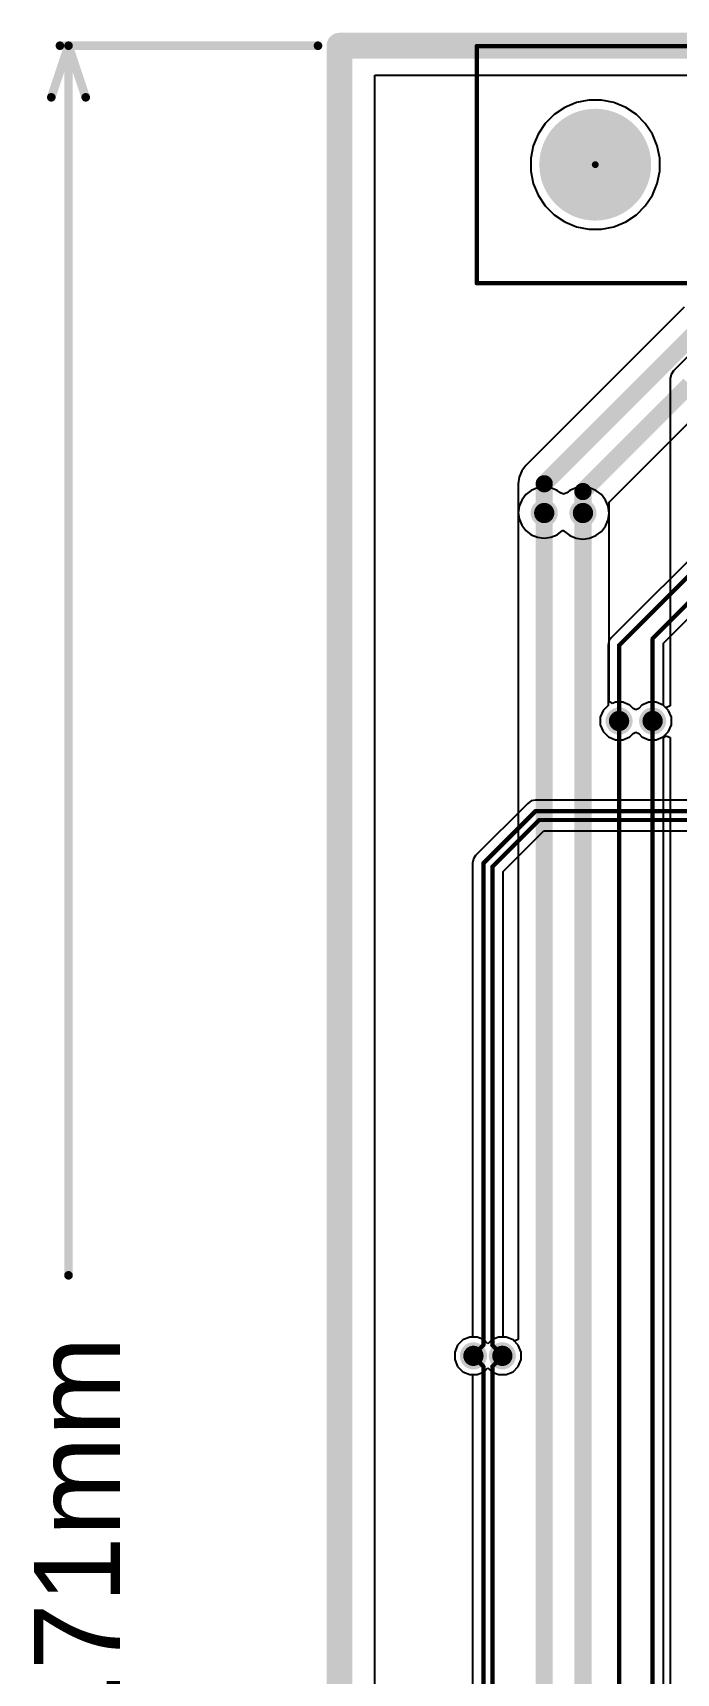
# Model space of a CAD drawing. Header units: millimetres. Extents: x -0.36 to 5.33, y -0.63 to 3.45.
# Drawn here: x -0.357 to 0.391, y 1.541 to 3.448 of the extents above; entities that cross this region are included whole.
import ezdxf

# ---------------------------------------------------------------- set-up
doc = ezdxf.new("R2010")
doc.units = ezdxf.units.MM
doc.header["$MEASUREMENT"] = 0
for name, color, linetype in [('BottomLayer', 5, 'Continuous'), ('BottomSolder', 6, 'Continuous'), ('Mechanical1', 6, 'Continuous'), ('Mechanical2', 216, 'Continuous'), ('PadHoleLayer', 156, 'Continuous'), ('TopLayer', 1, 'Continuous'), ('TopOverlay', 2, 'Continuous'), ('TopSolder', 216, 'Continuous'), ('ViaHoleLayer', 16, 'Continuous')]:
    doc.layers.add(name, color=color, linetype=linetype)
doc.styles.add('Arial', font='', dxfattribs={"height": 0.2})
doc.styles.get('Arial').set_extended_font_data('Arial')

# ---------------------------------------------------------------- blocks, each defined once
blk = doc.blocks.new('6437288_3_4')
at = {"layer": 'BottomSolder'}
h = blk.add_hatch(color=6, dxfattribs=at)
edge = h.paths.add_edge_path()
edge.add_arc((1.3976, -0.2854), 0.004, 0, 360)
at = {"layer": 'PadHoleLayer'}
h = blk.add_hatch(color=156, dxfattribs=at)
edge = h.paths.add_edge_path()
edge.add_arc((1.3976, -0.2854), 0.065, 0, 360)
at = {"layer": 'TopSolder'}
h = blk.add_hatch(color=216, dxfattribs=at)
edge = h.paths.add_edge_path()
edge.add_arc((1.3976, -0.2854), 0.004, 0, 360)
at = {"layer": 'TopOverlay', "const_width": 0.005}
for points in [[(1.5354, -0.1476), (1.2795, -0.1476)], [(1.5354, -0.1476), (1.5354, -0.4232)], [(1.3976, -0.4232), (-1.3976, -0.4232)], [(1.5354, -0.4232), (1.3976, -0.4232)]]:
    blk.add_lwpolyline(points, dxfattribs=at)
at = {"layer": 'TopOverlay', "const_width": 0.0025}
for points in [[(1.5342, -0.1476, 1), (1.5367, -0.1476, 1)], [(1.5342, -0.1476, 1), (1.5367, -0.1476, 1)], [(1.3964, -0.4232, 1), (1.3989, -0.4232, 1)], [(1.3964, -0.4232, 1), (1.3989, -0.4232, 1)], [(1.5342, -0.4232, 1), (1.5367, -0.4232, 1)], [(1.5342, -0.4232, 1), (1.5367, -0.4232, 1)]]:
    blk.add_lwpolyline(points, format="xyb", close=True, dxfattribs=at)

msp = doc.modelspace()

# ---------------------------------------------------------------- hatches: boundary and pattern name
at = {"layer": 'BottomLayer'}
h = msp.add_hatch(color=5, dxfattribs=at)
edge = h.paths.add_edge_path()
edge.add_arc((0.238, 2.89), 0.0118, 0, 360)
h = msp.add_hatch(color=5, dxfattribs=at)
edge = h.paths.add_edge_path()
edge.add_arc((0.283, 2.89), 0.0118, 0, 360)
h = msp.add_hatch(color=5, dxfattribs=at)
edge = h.paths.add_edge_path()
edge.add_arc((0.325, 2.6482), 0.0118, 0, 360)
h = msp.add_hatch(color=5, dxfattribs=at)
edge = h.paths.add_edge_path()
edge.add_arc((0.364, 2.6482), 0.0118, 0, 360)
h = msp.add_hatch(color=5, dxfattribs=at)
edge = h.paths.add_edge_path()
edge.add_arc((0.1557, 1.9101), 0.0118, 0, 360)
h = msp.add_hatch(color=5, dxfattribs=at)
edge = h.paths.add_edge_path()
edge.add_arc((0.1893, 1.9101), 0.0118, 0, 360)
at = {"layer": 'BottomSolder'}
h = msp.add_hatch(color=6, dxfattribs=at)
edge = h.paths.add_edge_path()
edge.add_arc((0.238, 2.89), 0.0158, 0, 360)
h = msp.add_hatch(color=6, dxfattribs=at)
edge = h.paths.add_edge_path()
edge.add_arc((0.283, 2.89), 0.0158, 0, 360)
h = msp.add_hatch(color=6, dxfattribs=at)
edge = h.paths.add_edge_path()
edge.add_arc((0.325, 2.6482), 0.0158, 0, 360)
h = msp.add_hatch(color=6, dxfattribs=at)
edge = h.paths.add_edge_path()
edge.add_arc((0.364, 2.6482), 0.0158, 0, 360)
h = msp.add_hatch(color=6, dxfattribs=at)
edge = h.paths.add_edge_path()
edge.add_arc((0.1557, 1.9101), 0.0158, 0, 360)
h = msp.add_hatch(color=6, dxfattribs=at)
edge = h.paths.add_edge_path()
edge.add_arc((0.1893, 1.9101), 0.0158, 0, 360)
at = {"layer": 'TopLayer'}
h = msp.add_hatch(color=1, dxfattribs=at)
edge = h.paths.add_edge_path()
edge.add_arc((0.238, 2.89), 0.0118, 0, 360)
h = msp.add_hatch(color=1, dxfattribs=at)
edge = h.paths.add_edge_path()
edge.add_arc((0.283, 2.89), 0.0118, 0, 360)
h = msp.add_hatch(color=1, dxfattribs=at)
edge = h.paths.add_edge_path()
edge.add_arc((0.325, 2.6482), 0.0118, 0, 360)
h = msp.add_hatch(color=1, dxfattribs=at)
edge = h.paths.add_edge_path()
edge.add_arc((0.364, 2.6482), 0.0118, 0, 360)
h = msp.add_hatch(color=1, dxfattribs=at)
edge = h.paths.add_edge_path()
edge.add_arc((0.1557, 1.9101), 0.0118, 0, 360)
h = msp.add_hatch(color=1, dxfattribs=at)
edge = h.paths.add_edge_path()
edge.add_arc((0.1893, 1.9101), 0.0118, 0, 360)
at = {"layer": 'TopSolder'}
h = msp.add_hatch(color=216, dxfattribs=at)
edge = h.paths.add_edge_path()
edge.add_arc((0.238, 2.89), 0.0158, 0, 360)
h = msp.add_hatch(color=216, dxfattribs=at)
edge = h.paths.add_edge_path()
edge.add_arc((0.283, 2.89), 0.0158, 0, 360)
h = msp.add_hatch(color=216, dxfattribs=at)
edge = h.paths.add_edge_path()
edge.add_arc((0.325, 2.6482), 0.0158, 0, 360)
h = msp.add_hatch(color=216, dxfattribs=at)
edge = h.paths.add_edge_path()
edge.add_arc((0.364, 2.6482), 0.0158, 0, 360)
h = msp.add_hatch(color=216, dxfattribs=at)
edge = h.paths.add_edge_path()
edge.add_arc((0.1557, 1.9101), 0.0158, 0, 360)
h = msp.add_hatch(color=216, dxfattribs=at)
edge = h.paths.add_edge_path()
edge.add_arc((0.1893, 1.9101), 0.0158, 0, 360)
at = {"layer": 'ViaHoleLayer'}
h = msp.add_hatch(color=16, dxfattribs=at)
edge = h.paths.add_edge_path()
edge.add_arc((0.238, 2.89), 0.00591, 0, 360)
h = msp.add_hatch(color=16, dxfattribs=at)
edge = h.paths.add_edge_path()
edge.add_arc((0.283, 2.89), 0.00591, 0, 360)
h = msp.add_hatch(color=16, dxfattribs=at)
edge = h.paths.add_edge_path()
edge.add_arc((0.325, 2.6482), 0.00591, 0, 360)
h = msp.add_hatch(color=16, dxfattribs=at)
edge = h.paths.add_edge_path()
edge.add_arc((0.364, 2.6482), 0.00591, 0, 360)
h = msp.add_hatch(color=16, dxfattribs=at)
edge = h.paths.add_edge_path()
edge.add_arc((0.1557, 1.9101), 0.00591, 0, 360)
h = msp.add_hatch(color=16, dxfattribs=at)
edge = h.paths.add_edge_path()
edge.add_arc((0.1893, 1.9101), 0.00591, 0, 360)

# ---------------------------------------------------------------- linework, layer by layer
at = {"layer": 'BottomLayer'}
for p, q in [((0.041, -0.02), (0.041, 3.399)), ((0.041, 3.399), (0.7827, 3.399)), ((0.2618, 3.3615), (0.2495, 3.3532)), ((0.2754, 3.3671), (0.2618, 3.3615)), ((0.2899, 3.37), (0.2754, 3.3671)), ((0.3047, 3.37), (0.2899, 3.37)), ((0.3191, 3.3671), (0.3047, 3.37)), ((0.3328, 3.3615), (0.3191, 3.3671)), ((0.3451, 3.3532), (0.3328, 3.3615)), ((0.239, 3.3428), (0.2308, 3.3305)), ((0.2495, 3.3532), (0.239, 3.3428)), ((0.3555, 3.3428), (0.3451, 3.3532)), ((0.3637, 3.3305), (0.3555, 3.3428)), ((0.2308, 3.3305), (0.2252, 3.3169)), ((0.3694, 3.3169), (0.3637, 3.3305)), ((0.2252, 3.3169), (0.2223, 3.3024)), ((0.2223, 3.3024), (0.2223, 3.2876)), ((0.3722, 3.3024), (0.3694, 3.3169)), ((0.3722, 3.2876), (0.3722, 3.3024)), ((0.2223, 3.2876), (0.2252, 3.2732)), ((0.3694, 3.2732), (0.3722, 3.2876)), ((0.2252, 3.2732), (0.2308, 3.2595)), ((0.3637, 3.2595), (0.3694, 3.2732)), ((0.2308, 3.2595), (0.239, 3.2472)), ((0.239, 3.2472), (0.2495, 3.2368)), ((0.3451, 3.2368), (0.3555, 3.2472)), ((0.3555, 3.2472), (0.3637, 3.2595)), ((0.2495, 3.2368), (0.2618, 3.2286)), ((0.2618, 3.2286), (0.2754, 3.2229)), ((0.3191, 3.2229), (0.3328, 3.2286)), ((0.3328, 3.2286), (0.3451, 3.2368)), ((0.2754, 3.2229), (0.2899, 3.2201)), ((0.2899, 3.2201), (0.3047, 3.2201)), ((0.3047, 3.2201), (0.3191, 3.2229)), ((0.4006, 3.1294), (0.2166, 2.9454)), ((0.3133, 2.9025), (0.4197, 3.0089)), ((0.2118, 2.9391), (0.2088, 2.9318)), ((0.2166, 2.9454), (0.2118, 2.9391)), ((0.2088, 2.9318), (0.2077, 2.924)), ((0.2077, 2.924), (0.2077, 2.891)), ((0.3133, 2.89), (0.3133, 2.9025)), ((0.4699, 2.8989), (0.316, 2.745)), ((0.2077, 2.891), (0.2088, 2.8831)), ((0.2088, 2.8831), (0.2118, 2.8759)), ((0.3092, 2.8749), (0.3122, 2.8822)), ((0.3122, 2.8822), (0.3133, 2.89)), ((0.2118, 2.8759), (0.2166, 2.8696)), ((0.2166, 2.8696), (0.2229, 2.8648)), ((0.2229, 2.8648), (0.2302, 2.8618)), ((0.2302, 2.8618), (0.238, 2.8607)), ((0.238, 2.8607), (0.2458, 2.8618)), ((0.2458, 2.8618), (0.2531, 2.8648)), ((0.2531, 2.8648), (0.2594, 2.8696)), ((0.2594, 2.8696), (0.2609, 2.8696)), ((0.2609, 2.8696), (0.2616, 2.8686)), ((0.2616, 2.8686), (0.2679, 2.8638)), ((0.2679, 2.8638), (0.2752, 2.8608)), ((0.2752, 2.8608), (0.283, 2.8597)), ((0.283, 2.8597), (0.2908, 2.8608)), ((0.2908, 2.8608), (0.2981, 2.8638)), ((0.2981, 2.8638), (0.3044, 2.8686)), ((0.3044, 2.8686), (0.3092, 2.8749)), ((0.3767, 2.7387), (0.5002, 2.8621)), ((0.3132, 2.7409), (0.3123, 2.736)), ((0.3123, 2.736), (0.3123, 2.6663)), ((0.316, 2.745), (0.3132, 2.7409)), ((0.3767, 2.6663), (0.3767, 2.7387)), ((0.3065, 2.6605), (0.3032, 2.6525)), ((0.3032, 2.6525), (0.3032, 2.6438)), ((0.3123, 2.6663), (0.3065, 2.6605)), ((0.3825, 2.6605), (0.3767, 2.6663)), ((0.3858, 2.6525), (0.3825, 2.6605)), ((0.3858, 2.6438), (0.3858, 2.6525)), ((0.3032, 2.6438), (0.3065, 2.6358)), ((0.3065, 2.6358), (0.3126, 2.6297)), ((0.3374, 2.6297), (0.3412, 2.6335)), ((0.3412, 2.6335), (0.3445, 2.6353)), ((0.3445, 2.6353), (0.3478, 2.6335)), ((0.3478, 2.6335), (0.3516, 2.6297)), ((0.3764, 2.6297), (0.3825, 2.6358)), ((0.3825, 2.6358), (0.3858, 2.6438)), ((0.3126, 2.6297), (0.3207, 2.6263)), ((0.3207, 2.6263), (0.3293, 2.6263)), ((0.3293, 2.6263), (0.3374, 2.6297)), ((0.3516, 2.6297), (0.3597, 2.6263)), ((0.3597, 2.6263), (0.3683, 2.6263)), ((0.3683, 2.6263), (0.3764, 2.6297)), ((0.2279, 2.5562), (0.223, 2.5552)), ((1.2948, 2.5562), (0.2279, 2.5562)), ((0.2189, 2.5524), (0.1583, 2.4919)), ((0.223, 2.5552), (0.2189, 2.5524)), ((0.1904, 2.4734), (0.2374, 2.5204)), ((0.2374, 2.5204), (1.5843, 2.5204)), ((0.1556, 2.4878), (0.1546, 2.4829)), ((0.1546, 2.4829), (0.1546, 1.932)), ((0.1583, 2.4919), (0.1556, 2.4878)), ((0.1904, 1.932), (0.1904, 2.4734)), ((0.1433, 1.9286), (0.1372, 1.9225)), ((0.1514, 1.932), (0.1433, 1.9286)), ((0.1546, 1.932), (0.1514, 1.932)), ((0.1937, 1.932), (0.1904, 1.932)), ((0.2017, 1.9286), (0.1937, 1.932)), ((0.2078, 1.9225), (0.2017, 1.9286)), ((0.1372, 1.9225), (0.1339, 1.9145)), ((0.1339, 1.9145), (0.1339, 1.9058)), ((0.2111, 1.9145), (0.2078, 1.9225)), ((0.2111, 1.9058), (0.2111, 1.9145)), ((0.1339, 1.9058), (0.1372, 1.8978)), ((0.1372, 1.8978), (0.1433, 1.8917)), ((0.1433, 1.8917), (0.1514, 1.8883)), ((0.1514, 1.8883), (0.16, 1.8883)), ((0.16, 1.8883), (0.1681, 1.8917)), ((0.1681, 1.8917), (0.1725, 1.8961)), ((0.1725, 1.8961), (0.177, 1.8917)), ((0.177, 1.8917), (0.185, 1.8883)), ((0.185, 1.8883), (0.1937, 1.8883)), ((0.1937, 1.8883), (0.2017, 1.8917)), ((0.2017, 1.8917), (0.2078, 1.8978)), ((0.2078, 1.8978), (0.2111, 1.9058))]:
    msp.add_line(p, q, dxfattribs=at)
for points, const_width in [([(0.238, 2.924), (0.422, 3.108)], 0.02), ([(0.283, 2.915), (0.4071, 3.0391)], 0.02), ([(0.238, 2.891), (0.238, 2.924)], 0.02), ([(0.283, 2.89), (0.283, 2.915)], 0.02), ([(0.325, 2.736), (0.4789, 2.8899)], 0.005), ([(0.364, 2.744), (0.4949, 2.8749)], 0.005), ([(0.364, 2.6463), (0.364, 2.744)], 0.005), ([(0.325, 2.6482), (0.325, 2.736)], 0.005), ([(0.1674, 2.4829), (0.2279, 2.5434)], 0.005), ([(0.2279, 2.5434), (1.5937, 2.5434)], 0.005), ([(0.1777, 2.4787), (0.2321, 2.5331)], 0.005), ([(0.2321, 2.5331), (1.5937, 2.5331)], 0.005), ([(0.1674, 1.9226), (0.1674, 2.4829)], 0.005), ([(0.1777, 1.9226), (0.1777, 2.4787)], 0.005), ([(0.1557, 1.9109), (0.1674, 1.9226)], 0.005), ([(0.1557, 1.9101), (0.1557, 1.9109)], 0.005), ([(0.1777, 1.9226), (0.1893, 1.9109)], 0.005), ([(0.1893, 1.9101), (0.1893, 1.9109)], 0.005)]:
    msp.add_lwpolyline(points, dxfattribs=dict(at, const_width=const_width))
for points, const_width in [([(0.233, 2.924, 1), (0.243, 2.924, 1)], 0.01), ([(0.233, 2.924, 1), (0.243, 2.924, 1)], 0.01), ([(0.278, 2.915, 1), (0.288, 2.915, 1)], 0.01), ([(0.278, 2.915, 1), (0.288, 2.915, 1)], 0.01), ([(0.233, 2.891, 1), (0.243, 2.891, 1)], 0.01), ([(0.278, 2.89, 1), (0.288, 2.89, 1)], 0.01), ([(0.3628, 2.744, 1), (0.3653, 2.744, 1)], 0.0025), ([(0.3628, 2.744, 1), (0.3653, 2.744, 1)], 0.0025), ([(0.3237, 2.736, 1), (0.3262, 2.736, 1)], 0.0025), ([(0.3237, 2.736, 1), (0.3262, 2.736, 1)], 0.0025), ([(0.3237, 2.6482, 1), (0.3262, 2.6482, 1)], 0.0025), ([(0.3628, 2.6463, 1), (0.3653, 2.6463, 1)], 0.0025), ([(0.2266, 2.5434, 1), (0.2291, 2.5434, 1)], 0.0025), ([(0.2266, 2.5434, 1), (0.2291, 2.5434, 1)], 0.0025), ([(0.2309, 2.5331, 1), (0.2334, 2.5331, 1)], 0.0025), ([(0.2309, 2.5331, 1), (0.2334, 2.5331, 1)], 0.0025), ([(0.1661, 2.4829, 1), (0.1686, 2.4829, 1)], 0.0025), ([(0.1661, 2.4829, 1), (0.1686, 2.4829, 1)], 0.0025), ([(0.1764, 2.4787, 1), (0.1789, 2.4787, 1)], 0.0025), ([(0.1764, 2.4787, 1), (0.1789, 2.4787, 1)], 0.0025), ([(0.1544, 1.9109, 1), (0.1569, 1.9109, 1)], 0.0025), ([(0.1544, 1.9109, 1), (0.1569, 1.9109, 1)], 0.0025), ([(0.1544, 1.9101, 1), (0.1569, 1.9101, 1)], 0.0025), ([(0.1661, 1.9226, 1), (0.1686, 1.9226, 1)], 0.0025), ([(0.1661, 1.9226, 1), (0.1686, 1.9226, 1)], 0.0025), ([(0.1764, 1.9226, 1), (0.1789, 1.9226, 1)], 0.0025), ([(0.1764, 1.9226, 1), (0.1789, 1.9226, 1)], 0.0025), ([(0.1881, 1.9109, 1), (0.1906, 1.9109, 1)], 0.0025), ([(0.1881, 1.9109, 1), (0.1906, 1.9109, 1)], 0.0025), ([(0.1881, 1.9101, 1), (0.1906, 1.9101, 1)], 0.0025)]:
    msp.add_lwpolyline(points, format="xyb", close=True, dxfattribs=dict(at, const_width=const_width))
at = {"layer": 'Mechanical1', "const_width": 0.01}
for points in [[(-0.335, 3.3733), (-0.315, 3.4333)], [(-0.325, 3.4333), (-0.025, 3.4333)], [(-0.315, 3.4333), (-0.295, 3.3733)], [(-0.315, 2.0037), (-0.315, 3.4333)]]:
    msp.add_lwpolyline(points, dxfattribs=at)
at = {"layer": 'Mechanical1', "const_width": 0.005}
for points in [[(-0.3275, 3.4333, 1), (-0.3225, 3.4333, 1)], [(-0.3175, 3.4333, 1), (-0.3125, 3.4333, 1)], [(-0.3175, 3.4333, 1), (-0.3125, 3.4333, 1)], [(-0.3175, 3.4333, 1), (-0.3125, 3.4333, 1)], [(-0.0275, 3.4333, 1), (-0.0225, 3.4333, 1)], [(-0.3375, 3.3733, 1), (-0.3325, 3.3733, 1)], [(-0.2975, 3.3733, 1), (-0.2925, 3.3733, 1)], [(-0.3175, 2.0037, 1), (-0.3125, 2.0037, 1)]]:
    msp.add_lwpolyline(points, format="xyb", close=True, dxfattribs=at)
at = {"layer": 'Mechanical2', "const_width": 0.03}
for points in [[(0, 3.4333), (0, -0.059)], [(0, 3.4333), (5.315, 3.4333)]]:
    msp.add_lwpolyline(points, dxfattribs=at)
at = {"layer": 'Mechanical2', "const_width": 0.015}
msp.add_lwpolyline([(-0.0075, 3.4333, 1), (0.0075, 3.4333, 1)], format="xyb", close=True, dxfattribs=at)
msp.add_lwpolyline([(-0.0075, 3.4333, 1), (0.0075, 3.4333, 1)], format="xyb", close=True, dxfattribs=at)
at = {"layer": 'TopLayer'}
for p, q in [((0.041, -0.02), (0.041, 3.399)), ((0.041, 3.399), (5.276, 3.399)), ((0.2618, 3.3615), (0.2495, 3.3532)), ((0.2754, 3.3671), (0.2618, 3.3615)), ((0.2899, 3.37), (0.2754, 3.3671)), ((0.3047, 3.37), (0.2899, 3.37)), ((0.3191, 3.3671), (0.3047, 3.37)), ((0.3328, 3.3615), (0.3191, 3.3671)), ((0.3451, 3.3532), (0.3328, 3.3615)), ((0.239, 3.3428), (0.2308, 3.3305)), ((0.2495, 3.3532), (0.239, 3.3428)), ((0.3555, 3.3428), (0.3451, 3.3532)), ((0.3637, 3.3305), (0.3555, 3.3428)), ((0.2308, 3.3305), (0.2252, 3.3169)), ((0.3694, 3.3169), (0.3637, 3.3305)), ((0.2252, 3.3169), (0.2223, 3.3024)), ((0.2223, 3.3024), (0.2223, 3.2876)), ((0.3722, 3.3024), (0.3694, 3.3169)), ((0.3722, 3.2876), (0.3722, 3.3024)), ((0.2223, 3.2876), (0.2252, 3.2732)), ((0.3694, 3.2732), (0.3722, 3.2876)), ((0.2252, 3.2732), (0.2308, 3.2595)), ((0.3637, 3.2595), (0.3694, 3.2732)), ((0.2308, 3.2595), (0.239, 3.2472)), ((0.239, 3.2472), (0.2495, 3.2368)), ((0.3451, 3.2368), (0.3555, 3.2472)), ((0.3555, 3.2472), (0.3637, 3.2595)), ((0.2495, 3.2368), (0.2618, 3.2286)), ((0.2618, 3.2286), (0.2754, 3.2229)), ((0.3191, 3.2229), (0.3328, 3.2286)), ((0.3328, 3.2286), (0.3451, 3.2368)), ((0.2754, 3.2229), (0.2899, 3.2201)), ((0.2899, 3.2201), (0.3047, 3.2201)), ((0.3047, 3.2201), (0.3191, 3.2229)), ((0.506, 3.173), (0.3881, 3.0552)), ((0.3881, 3.0552), (0.3854, 3.051)), ((0.3854, 3.051), (0.3844, 3.0461)), ((0.3844, 3.0461), (0.3844, 2.6657)), ((0.2302, 2.9192), (0.2229, 2.9162)), ((0.238, 2.9203), (0.2302, 2.9192)), ((0.2458, 2.9192), (0.238, 2.9203)), ((0.2531, 2.9162), (0.2458, 2.9192)), ((0.2752, 2.9192), (0.2679, 2.9162)), ((0.283, 2.9203), (0.2752, 2.9192)), ((0.2908, 2.9192), (0.283, 2.9203)), ((0.2981, 2.9162), (0.2908, 2.9192)), ((0.2118, 2.9051), (0.2088, 2.8978)), ((0.2166, 2.9114), (0.2118, 2.9051)), ((0.2229, 2.9162), (0.2166, 2.9114)), ((0.2568, 2.9134), (0.2531, 2.9162)), ((0.2605, 2.9119), (0.2568, 2.9134)), ((0.2642, 2.9134), (0.2605, 2.9119)), ((0.2679, 2.9162), (0.2642, 2.9134)), ((0.3044, 2.9114), (0.2981, 2.9162)), ((0.3092, 2.9051), (0.3044, 2.9114)), ((0.3122, 2.8978), (0.3092, 2.9051)), ((0.2088, 2.8978), (0.2077, 2.89)), ((0.2077, 2.89), (0.2077, 1.9291)), ((0.3133, 2.89), (0.3122, 2.8978)), ((0.3133, 2.6714), (0.3133, 2.89)), ((0.3174, 2.6686), (0.3133, 2.6714)), ((0.3207, 2.67), (0.3174, 2.6686)), ((0.3293, 2.67), (0.3207, 2.67)), ((0.3374, 2.6666), (0.3293, 2.67)), ((0.3412, 2.6628), (0.3374, 2.6666)), ((0.3445, 2.661), (0.3412, 2.6628)), ((0.3478, 2.6628), (0.3445, 2.661)), ((0.3516, 2.6666), (0.3478, 2.6628)), ((0.3597, 2.67), (0.3516, 2.6666)), ((0.3683, 2.67), (0.3597, 2.67)), ((0.3764, 2.6666), (0.3683, 2.67)), ((0.3794, 2.6636), (0.3764, 2.6666)), ((0.3844, 2.6657), (0.3794, 2.6636)), ((0.3767, 2.6289), (0.3796, 2.6311)), ((0.3767, 0.5663), (0.3767, 2.6289)), ((0.3796, 2.6311), (0.3844, 2.6289)), ((0.3844, 2.6289), (0.3844, 0.5997)), ((0.1433, 1.9286), (0.1372, 1.9225)), ((0.1514, 1.932), (0.1433, 1.9286)), ((0.16, 1.932), (0.1514, 1.932)), ((0.1681, 1.9286), (0.16, 1.932)), ((0.1725, 1.9242), (0.1681, 1.9286)), ((0.177, 1.9286), (0.1725, 1.9242)), ((0.185, 1.932), (0.177, 1.9286)), ((0.1937, 1.932), (0.185, 1.932)), ((0.2017, 1.9286), (0.1937, 1.932)), ((0.2031, 1.9272), (0.2017, 1.9286)), ((0.2077, 1.9291), (0.2031, 1.9272)), ((0.1372, 1.9225), (0.1339, 1.9145)), ((0.1339, 1.9145), (0.1339, 1.9058)), ((0.1339, 1.9058), (0.1372, 1.8978)), ((0.1372, 1.8978), (0.1433, 1.8917)), ((0.1433, 1.8917), (0.1514, 1.8883)), ((0.1514, 1.8883), (0.1546, 1.8883)), ((0.1546, 1.8883), (0.1546, 0.3894))]:
    msp.add_line(p, q, dxfattribs=at)
for points, const_width in [([(0.238, 0.4233), (0.238, 2.89)], 0.02), ([(0.283, 0.4544), (0.283, 2.89)], 0.02), ([(0.325, 2.6482), (0.325, 0.517)], 0.005), ([(0.364, 0.5482), (0.364, 2.6482)], 0.005), ([(0.1557, 1.9094), (0.1557, 1.9101)], 0.005), ([(0.1557, 1.9094), (0.1674, 1.8977)], 0.005), ([(0.1777, 1.8977), (0.1893, 1.9094)], 0.005), ([(0.1893, 1.9094), (0.1893, 1.9101)], 0.005), ([(0.1674, 0.3894), (0.1674, 1.8977)], 0.005), ([(0.1777, 0.3936), (0.1777, 1.8977)], 0.005)]:
    msp.add_lwpolyline(points, dxfattribs=dict(at, const_width=const_width))
for points, const_width in [([(0.233, 2.89, 1), (0.243, 2.89, 1)], 0.01), ([(0.278, 2.89, 1), (0.288, 2.89, 1)], 0.01), ([(0.3237, 2.6482, 1), (0.3262, 2.6482, 1)], 0.0025), ([(0.3628, 2.6482, 1), (0.3653, 2.6482, 1)], 0.0025), ([(0.1544, 1.9101, 1), (0.1569, 1.9101, 1)], 0.0025), ([(0.1544, 1.9094, 1), (0.1569, 1.9094, 1)], 0.0025), ([(0.1544, 1.9094, 1), (0.1569, 1.9094, 1)], 0.0025), ([(0.1881, 1.9101, 1), (0.1906, 1.9101, 1)], 0.0025), ([(0.1881, 1.9094, 1), (0.1906, 1.9094, 1)], 0.0025), ([(0.1881, 1.9094, 1), (0.1906, 1.9094, 1)], 0.0025), ([(0.1661, 1.8977, 1), (0.1686, 1.8977, 1)], 0.0025), ([(0.1661, 1.8977, 1), (0.1686, 1.8977, 1)], 0.0025), ([(0.1764, 1.8977, 1), (0.1789, 1.8977, 1)], 0.0025), ([(0.1764, 1.8977, 1), (0.1789, 1.8977, 1)], 0.0025)]:
    msp.add_lwpolyline(points, format="xyb", close=True, dxfattribs=dict(at, const_width=const_width))

# ---------------------------------------------------------------- block references
at = {"rotation": 180}
msp.add_blockref('6437288_3_4', (1.6949, 3.0096), dxfattribs=at)

# ---------------------------------------------------------------- texts
at = {"layer": 'Mechanical1', "style": 'Arial'}
msp.add_text('88.71mm', height=0.1, rotation=90, dxfattribs=at).set_placement((-0.255, 1.3506))

doc.saveas('drawing.dxf')
